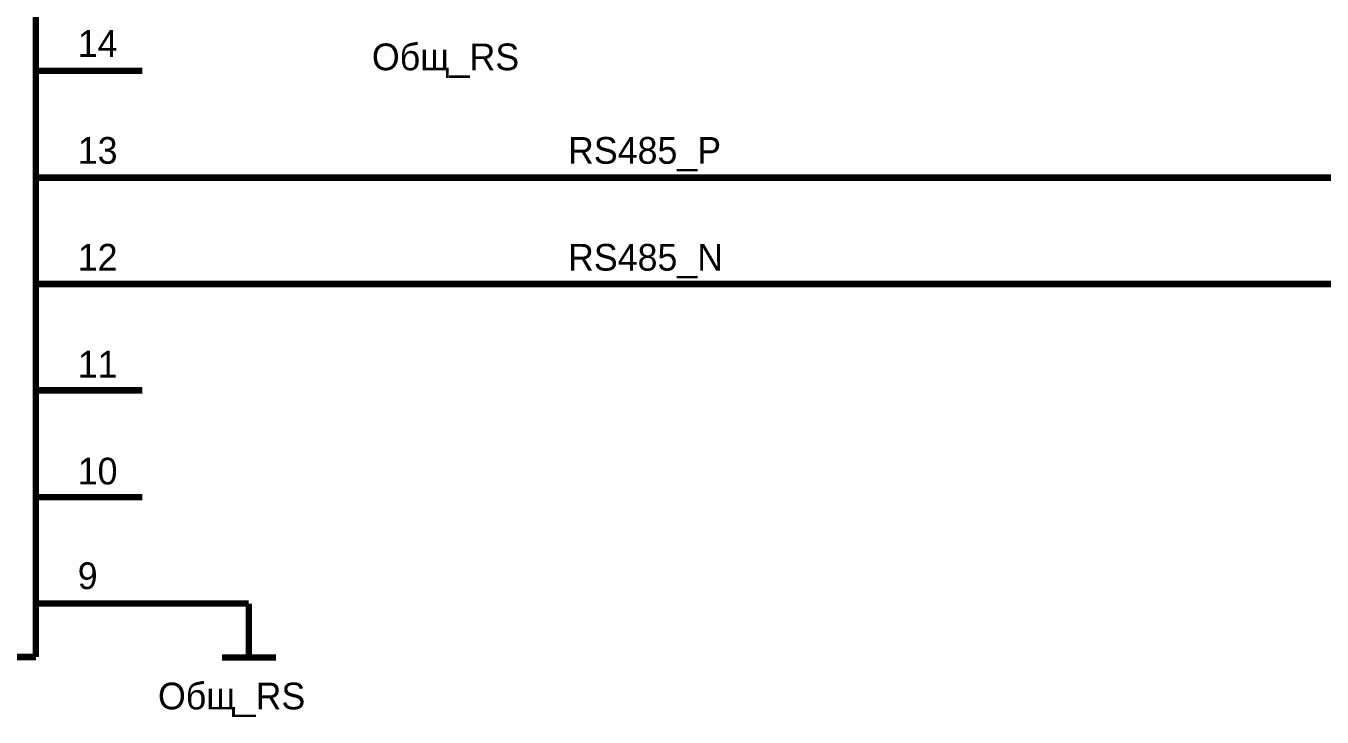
# Model space of a CAD drawing. Header units: inches. Extents: x 0 to 841, y 0 to 594.
# Drawn here: x 577.1 to 637.8, y 527.2 to 559.6 of the extents above; entities that cross this region are included whole.
import ezdxf

# ---------------------------------------------------------------- set-up
doc = ezdxf.new("R2010")
doc.units = ezdxf.units.IN
doc.layers.add('Sheet', color=255, linetype='Continuous')

msp = doc.modelspace()

# ---------------------------------------------------------------- linework, layer by layer
at = {"layer": 'Sheet'}
for points in [[(577.521, 574.977, 0.3, 0.3, 0), (577.521, 529.98, 0.3, 0.3, 0)], [(577.521, 557.496, 0.3, 0.3, 0), (582.512, 557.496, 0.3, 0.3, 0)], [(577.521, 552.479, 0.3, 0.3, 0), (582.512, 552.479, 0.3, 0.3, 0)], [(582.512, 552.479, 0.3, 0.3, 0), (772.511, 552.479, 0.3, 0.3, 0), (772.511, 542.497, 0.3, 0.3, 0), (785.001, 542.497, 0.3, 0.3, 0)], [(577.521, 547.488, 0.3, 0.3, 0), (582.512, 547.488, 0.3, 0.3, 0)], [(785.001, 547.488, 0.3, 0.3, 0), (582.512, 547.488, 0.3, 0.3, 0)], [(577.521, 542.497, 0.3, 0.3, 0), (582.512, 542.497, 0.3, 0.3, 0)], [(577.521, 537.48, 0.3, 0.3, 0), (582.512, 537.48, 0.3, 0.3, 0)], [(577.521, 532.489, 0.3, 0.3, 0), (582.512, 532.489, 0.3, 0.3, 0)], [(582.512, 532.489, 0.3, 0.3, 0), (587.503, 532.489, 0.3, 0.3, 0)], [(587.503, 532.489, 0.3, 0.3, 0), (587.503, 529.954, 0.3, 0.3, 0)], [(547.523, 529.98, 0.3, 0.3, 0), (577.521, 529.98, 0.3, 0.3, 0)], [(586.249, 529.954, 0.3, 0.3, 0), (588.784, 529.954, 0.3, 0.3, 0)]]:
    msp.add_lwpolyline(points, format="xyseb", dxfattribs=at)

# ---------------------------------------------------------------- texts
for s, height, p in [('14', 1.2543, (579.481, 558.149)), ('Общ_RS', 1.2543, (593.278, 557.522)), ('13', 1.2543, (579.481, 553.132)), ('RS485_P', 1.2543, (602.476, 553.132)), ('12', 1.2543, (579.481, 548.115)), ('RS485_N', 1.2543, (602.476, 548.115)), ('11', 1.2543, (579.481, 543.098)), ('10', 1.2543, (579.481, 538.081)), ('9', 1.254, (579.481, 533.168)), ('Общ_RS', 1.2543, (583.244, 527.524))]:
    msp.add_text(s, height=height, dxfattribs=at).set_placement(p)

doc.saveas('drawing.dxf')
